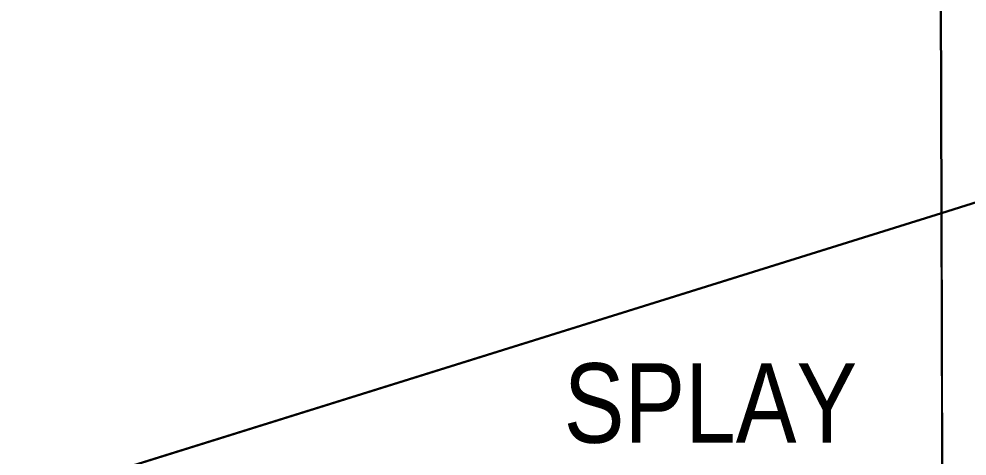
# Model space of a CAD drawing. Header units: millimetres. Extents: x 29397 to 29927, y 26123 to 26652.
# Drawn here: x 29572.82 to 29579.37, y 26380.33 to 26383.35 of the extents above; entities that cross this region are included whole.
import ezdxf

# ---------------------------------------------------------------- set-up
doc = ezdxf.new("R2010")
doc.units = ezdxf.units.MM
doc.header["$LTSCALE"] = 0.3
doc.layers.add('_InternalRoad', color=3, linetype='Continuous')
doc.layers.add('_Splay', color=90, linetype='Continuous')
doc.styles.add('PreDCRFont', font='ARIALN.TTF')

msp = doc.modelspace()

# ---------------------------------------------------------------- linework, layer by layer
at = {"layer": '_InternalRoad'}
for points in [[(29705.3825, 26397.9362), (29591.1512, 26394.8883), (29591.1512, 26445.8052), (29584.6618, 26520.1589), (29573.0031, 26515.7253), (29579.1512, 26445.2825), (29579.1512, 26394.5818), (29579.1901, 26382.0096), (29581.1362, 26382.6168), (29705.4188, 26385.9327)], [(29579.1901, 26382.0096), (29579.1512, 26394.5679), (29560.6099, 26388.782), (29544.6462, 26388.782), (29449.6389, 26368.351), (29450.0524, 26356.1656), (29545.9219, 26376.782), (29562.4388, 26376.782)], [(29591.1966, 26379.885), (29591.1875, 26382.885), (29581.1362, 26382.6168), (29579.1901, 26382.0096), (29579.1992, 26379.0096), (29579.2433, 26364.4571), (29579.4566, 26294.0374), (29591.4565, 26294.0737), (29591.4117, 26308.8637), (29591.3669, 26323.6536), (29591.3221, 26338.4435), (29591.2774, 26353.2335), (29591.2326, 26368.0234)]]:
    msp.add_lwpolyline(points, close=True, dxfattribs=at)
at = {"layer": '_Splay'}
msp.add_lwpolyline([(29579.1901, 26382.0096), (29573.4626, 26380.2222, -0.148415), (29579.1992, 26379.0096)], format="xyb", close=True, dxfattribs=at)

# ---------------------------------------------------------------- texts
at = {"layer": '_Splay', "lineweight": 30, "style": 'PreDCRFont'}
msp.add_text('SPLAY', height=0.549, dxfattribs=at).set_placement((29576.5805, 26380.4224))

doc.saveas('drawing.dxf')
